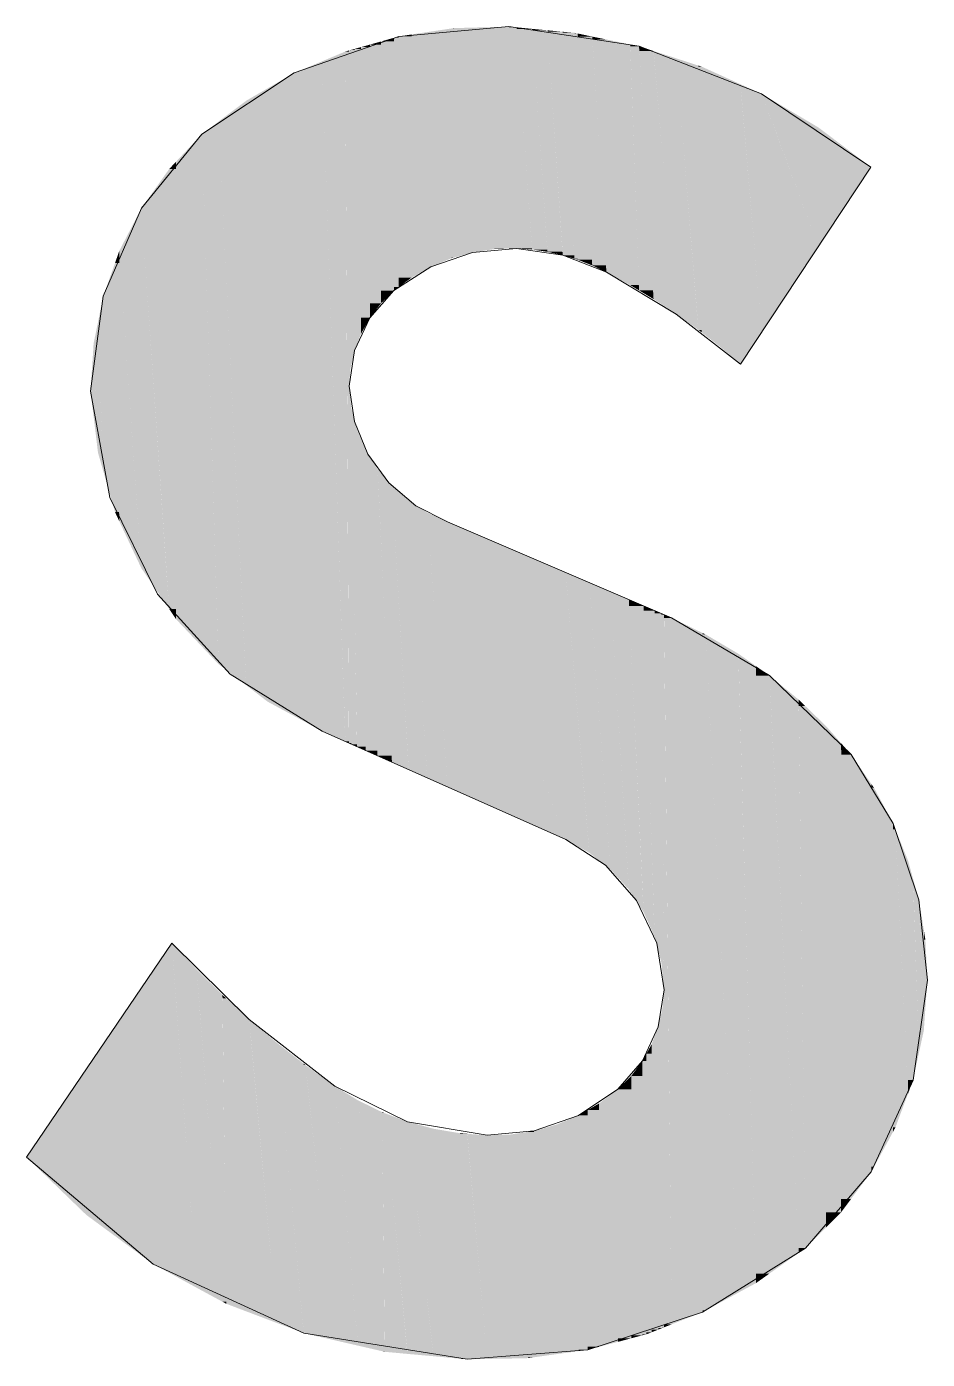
# Model space of a CAD drawing. Extents: x 885 to 2021, y 330 to 1122.
# Drawn here: x 1904.057 to 1904.993, y 647.357 to 648.741 of the extents above; entities that cross this region are included whole.
import ezdxf

# ---------------------------------------------------------------- set-up
doc = ezdxf.new("R2010")
doc.units = 0
doc.layers.get('0').update_dxf_attribs({"lineweight": 25})
doc.layers.add('P11_Plankopf_Ausführung_AF_4_800 Plankopf', color=7, linetype='Continuous', lineweight=25)

# ---------------------------------------------------------------- blocks, each defined once
blk = doc.blocks.new('Referenz-A0T8DITAAL', base_point=(1729.7843, 502.0648))
at = {"layer": 'P11_Plankopf_Ausführung_AF_4_800 Plankopf', "color": 0, "linetype": 'Continuous', "lineweight": 13, "ltscale": 16.9}
for p, q in [((1904.4436, 648.7306), (1904.3351, 648.6927)), ((1904.5582, 648.7408), (1904.4436, 648.7306)), ((1904.6933, 648.7205), (1904.5582, 648.7408)), ((1904.8207, 648.6711), (1904.6933, 648.7205)), ((1904.3351, 648.6927), (1904.2392, 648.6292)), ((1904.9343, 648.595), (1904.8207, 648.6711)), ((1904.2392, 648.6292), (1904.1763, 648.5522)), ((1904.7987, 648.3903), (1904.9343, 648.595)), ((1904.1763, 648.5522), (1904.1367, 648.4609)), ((1904.566, 648.5105), (1904.5204, 648.5064)), ((1904.6141, 648.5035), (1904.566, 648.5105)), ((1904.5204, 648.5064), (1904.4771, 648.4915)), ((1904.6594, 648.4859), (1904.6141, 648.5035)), ((1904.4771, 648.4915), (1904.4386, 648.4667)), ((1904.732, 648.4424), (1904.6594, 648.4859)), ((1904.1367, 648.4609), (1904.1235, 648.3623)), ((1904.4386, 648.4667), (1904.4138, 648.4385)), ((1904.7987, 648.3903), (1904.732, 648.4424)), ((1904.4138, 648.4385), (1904.3978, 648.4045)), ((1904.3978, 648.4045), (1904.392, 648.3674)), ((1904.1235, 648.3623), (1904.1435, 648.252)), ((1904.392, 648.3674), (1904.3976, 648.331)), ((1904.3976, 648.331), (1904.4117, 648.2969)), ((1904.4117, 648.2969), (1904.4334, 648.2671)), ((1904.4334, 648.2671), (1904.4615, 648.2433)), ((1904.1435, 648.252), (1904.1932, 648.1514)), ((1904.4615, 648.2433), (1904.4945, 648.2268)), ((1904.7272, 648.1269), (1904.4945, 648.2268)), ((1904.1932, 648.1514), (1904.2686, 648.0684)), ((1904.8288, 648.067), (1904.7272, 648.1269)), ((1904.2686, 648.0684), (1904.364, 648.0094)), ((1904.9137, 647.985), (1904.8288, 648.067)), ((1904.364, 648.0094), (1904.6171, 647.8967)), ((1904.9573, 647.9135), (1904.9137, 647.985)), ((1904.9841, 647.8342), (1904.9573, 647.9135)), ((1904.6585, 647.8703), (1904.6171, 647.8967)), ((1904.6908, 647.8335), (1904.6585, 647.8703)), ((1904.7117, 647.7891), (1904.6908, 647.8335)), ((1904.9929, 647.7509), (1904.9841, 647.8342)), ((1904.208, 647.7893), (1904.0571, 647.5669)), ((1904.208, 647.7893), (1904.2883, 647.71)), ((1904.7193, 647.7406), (1904.7117, 647.7891)), ((1904.978, 647.6471), (1904.9929, 647.7509)), ((1904.7132, 647.7022), (1904.7193, 647.7406)), ((1904.2883, 647.71), (1904.3774, 647.6406)), ((1904.6968, 647.6669), (1904.7132, 647.7022)), ((1904.6714, 647.6375), (1904.6968, 647.6669)), ((1904.3774, 647.6406), (1904.4528, 647.6038)), ((1904.6305, 647.6104), (1904.6714, 647.6375)), ((1904.9346, 647.5517), (1904.978, 647.6471)), ((1904.5842, 647.5942), (1904.6305, 647.6104)), ((1904.4528, 647.6038), (1904.5354, 647.5897)), ((1904.5354, 647.5897), (1904.5842, 647.5942)), ((1904.0571, 647.5669), (1904.1886, 647.4559)), ((1904.8661, 647.4725), (1904.9346, 647.5517)), ((1904.7594, 647.4062), (1904.8661, 647.4725)), ((1904.1886, 647.4559), (1904.345, 647.3843)), ((1904.6401, 647.367), (1904.7594, 647.4062)), ((1904.345, 647.3843), (1904.5149, 647.3571)), ((1904.5149, 647.3571), (1904.6401, 647.367))]:
    blk.add_line(p, q, dxfattribs=at)
at = {"layer": 'P11_Plankopf_Ausführung_AF_4_800 Plankopf', "color": 0, "linetype": 'Continuous', "lineweight": 0, "ltscale": 0.0169}
for points in [[(1904.4436, 648.7292), (1904.4386, 648.7292), (1904.4436, 648.7306)], [(1904.4571, 648.7306), (1904.4436, 648.7306), (1904.4571, 648.7327)], [(1904.4571, 648.4803), (1904.4436, 648.4803), (1904.4436, 648.7306)], [(1904.4571, 648.4803), (1904.4571, 648.7306), (1904.4436, 648.7306)], [(1904.4771, 648.7327), (1904.4571, 648.7327), (1904.4771, 648.7357)], [(1904.4771, 648.4915), (1904.4571, 648.4915), (1904.4571, 648.7327)], [(1904.4771, 648.4915), (1904.4771, 648.7327), (1904.4571, 648.7327)], [(1904.4983, 648.7357), (1904.4771, 648.7357), (1904.4983, 648.7389)], [(1904.4983, 648.5003), (1904.4771, 648.5003), (1904.4771, 648.7357)], [(1904.4983, 648.5003), (1904.4983, 648.7357), (1904.4771, 648.7357)], [(1904.5006, 648.7389), (1904.4983, 648.7389), (1904.5006, 648.7393)], [(1904.5006, 648.5009), (1904.4983, 648.5009), (1904.4983, 648.7389)], [(1904.5006, 648.5009), (1904.5006, 648.7389), (1904.4983, 648.7389)], [(1904.5204, 648.7393), (1904.5006, 648.7393), (1904.5204, 648.7398)], [(1904.5204, 648.5064), (1904.5006, 648.5064), (1904.5006, 648.7393)], [(1904.5204, 648.5064), (1904.5204, 648.7393), (1904.5006, 648.7393)], [(1904.5431, 648.7398), (1904.5204, 648.7398), (1904.5431, 648.7404)], [(1904.5431, 648.5098), (1904.5204, 648.5098), (1904.5204, 648.7398)], [(1904.5431, 648.5098), (1904.5431, 648.7398), (1904.5204, 648.7398)], [(1904.5582, 648.7404), (1904.5431, 648.7404), (1904.5582, 648.7408)], [(1904.5582, 648.5103), (1904.5431, 648.5103), (1904.5431, 648.7404)], [(1904.5582, 648.5103), (1904.5582, 648.7404), (1904.5431, 648.7404)], [(1904.566, 648.5105), (1904.5582, 648.5105), (1904.5582, 648.7408)], [(1904.566, 648.7401), (1904.5582, 648.7401), (1904.5582, 648.7408)], [(1904.566, 648.5105), (1904.566, 648.7401), (1904.5582, 648.7401)], [(1904.5821, 648.5105), (1904.566, 648.5105), (1904.566, 648.7401)], [(1904.5822, 648.7385), (1904.5661, 648.7385), (1904.566, 648.7401)], [(1904.5822, 648.5094), (1904.5822, 648.7385), (1904.5661, 648.7385)], [(1904.5981, 648.5094), (1904.5822, 648.5094), (1904.5822, 648.7385)], [(1904.5983, 648.737), (1904.5823, 648.737), (1904.5822, 648.7385)], [(1904.5983, 648.507), (1904.5983, 648.737), (1904.5823, 648.737)], [(1904.6138, 648.507), (1904.5983, 648.507), (1904.5983, 648.737)], [(1904.6141, 648.7355), (1904.5984, 648.7355), (1904.5983, 648.737)], [(1904.6141, 648.5035), (1904.6141, 648.7355), (1904.5984, 648.7355)], [(1904.6261, 648.5035), (1904.6141, 648.5035), (1904.6141, 648.7355)], [(1904.6263, 648.7344), (1904.6141, 648.7344), (1904.6141, 648.7355)], [(1904.6263, 648.4998), (1904.6263, 648.7344), (1904.6141, 648.7344)], [(1904.6296, 648.4998), (1904.6263, 648.4998), (1904.6263, 648.7344)], [(1904.6296, 648.7337), (1904.6263, 648.7337), (1904.6263, 648.7344)], [(1904.6296, 648.4988), (1904.6296, 648.7337), (1904.6263, 648.7337)], [(1904.6444, 648.4988), (1904.6296, 648.4988), (1904.6296, 648.7337)], [(1904.6447, 648.7305), (1904.6298, 648.7305), (1904.6296, 648.7337)], [(1904.6447, 648.4929), (1904.6447, 648.7305), (1904.6298, 648.7305)], [(1904.659, 648.4929), (1904.6447, 648.4929), (1904.6447, 648.7305)], [(1904.6594, 648.7275), (1904.6449, 648.7275), (1904.6447, 648.7305)], [(1904.3936, 648.7161), (1904.392, 648.7161), (1904.3936, 648.7165)], [(1904.3978, 648.7165), (1904.3936, 648.7165), (1904.3978, 648.7177)], [(1904.3978, 648.4045), (1904.3936, 648.4045), (1904.3936, 648.7165)], [(1904.3978, 648.4045), (1904.3978, 648.7165), (1904.3936, 648.7165)], [(1904.4046, 648.7177), (1904.3978, 648.7177), (1904.4046, 648.7196)], [(1904.4046, 648.4221), (1904.3978, 648.4221), (1904.3978, 648.7177)], [(1904.4046, 648.4221), (1904.4046, 648.7177), (1904.3978, 648.7177)], [(1904.4138, 648.7196), (1904.4046, 648.7196), (1904.4138, 648.7222)], [(1904.4138, 648.4385), (1904.4046, 648.4385), (1904.4046, 648.7196)], [(1904.4138, 648.4385), (1904.4138, 648.7196), (1904.4046, 648.7196)], [(1904.4252, 648.7222), (1904.4138, 648.7222), (1904.4252, 648.7254)], [(1904.4252, 648.4535), (1904.4138, 648.4535), (1904.4138, 648.7222)], [(1904.4252, 648.4535), (1904.4252, 648.7222), (1904.4138, 648.7222)], [(1904.4386, 648.7254), (1904.4252, 648.7254), (1904.4386, 648.7292)], [(1904.4386, 648.4667), (1904.4252, 648.4667), (1904.4252, 648.7254)], [(1904.4386, 648.4667), (1904.4386, 648.7254), (1904.4252, 648.7254)], [(1904.4436, 648.4704), (1904.4386, 648.4704), (1904.4386, 648.7292)], [(1904.4436, 648.4704), (1904.4436, 648.7292), (1904.4386, 648.7292)], [(1904.6594, 648.4859), (1904.6594, 648.7275), (1904.6449, 648.7275)], [(1904.6829, 648.4859), (1904.6594, 648.4859), (1904.6594, 648.7275)], [(1904.6842, 648.7223), (1904.6599, 648.7223), (1904.6594, 648.7275)], [(1904.6842, 648.4724), (1904.6842, 648.7223), (1904.6599, 648.7223)], [(1904.6931, 648.4724), (1904.6842, 648.4724), (1904.6842, 648.7223)], [(1904.6933, 648.7205), (1904.6843, 648.7205), (1904.6842, 648.7223)], [(1904.6933, 648.467), (1904.6933, 648.7205), (1904.6843, 648.7205)], [(1904.7079, 648.467), (1904.6933, 648.467), (1904.6933, 648.7205)], [(1904.7084, 648.7155), (1904.6936, 648.7155), (1904.6933, 648.7205)], [(1904.364, 648.6927), (1904.3351, 648.6927), (1904.364, 648.7048)], [(1904.3882, 648.7048), (1904.364, 648.7048), (1904.3882, 648.715)], [(1904.3878, 648.0094), (1904.364, 648.0094), (1904.364, 648.7048)], [(1904.3882, 647.9986), (1904.3882, 648.7048), (1904.364, 648.7048)], [(1904.392, 648.715), (1904.3882, 648.715), (1904.392, 648.7161)], [(1904.3919, 647.9986), (1904.3882, 647.9986), (1904.3882, 648.715)], [(1904.392, 647.997), (1904.392, 648.715), (1904.3882, 648.715)], [(1904.3936, 648.3862), (1904.392, 648.3862), (1904.392, 648.7161)], [(1904.3936, 648.3862), (1904.3936, 648.7161), (1904.392, 648.7161)], [(1904.7084, 648.4579), (1904.7084, 648.7155), (1904.6936, 648.7155)], [(1904.7307, 648.4579), (1904.7084, 648.4579), (1904.7084, 648.7155)], [(1904.732, 648.7079), (1904.7091, 648.7079), (1904.7084, 648.7155)], [(1904.732, 648.4424), (1904.732, 648.7079), (1904.7091, 648.7079)], [(1904.7536, 648.4424), (1904.732, 648.4424), (1904.732, 648.7079)], [(1904.755, 648.7004), (1904.7326, 648.7004), (1904.732, 648.7079)], [(1904.3351, 648.6768), (1904.3075, 648.6768), (1904.3351, 648.6927)], [(1904.3634, 648.025), (1904.3351, 648.025), (1904.3351, 648.6927)], [(1904.364, 648.0094), (1904.364, 648.6927), (1904.3351, 648.6927)], [(1904.755, 648.426), (1904.755, 648.7004), (1904.7326, 648.7004)], [(1904.7584, 648.426), (1904.755, 648.426), (1904.755, 648.7004)], [(1904.7584, 648.6993), (1904.755, 648.6993), (1904.755, 648.7004)], [(1904.7584, 648.4233), (1904.7584, 648.6993), (1904.755, 648.6993)], [(1904.7763, 648.4233), (1904.7584, 648.4233), (1904.7584, 648.6993)], [(1904.7772, 648.6908), (1904.7589, 648.6908), (1904.7584, 648.6993)], [(1904.7772, 648.4086), (1904.7772, 648.6908), (1904.7589, 648.6908)], [(1904.7974, 648.4086), (1904.7772, 648.4086), (1904.7772, 648.6908)], [(1904.7987, 648.681), (1904.7779, 648.681), (1904.7772, 648.6908)], [(1904.3075, 648.6639), (1904.2852, 648.6639), (1904.3075, 648.6768)], [(1904.3345, 648.0399), (1904.3075, 648.0399), (1904.3075, 648.6768)], [(1904.3351, 648.025), (1904.3351, 648.6768), (1904.3075, 648.6768)], [(1904.7987, 648.3903), (1904.7987, 648.681), (1904.7779, 648.681)], [(1904.8207, 648.4236), (1904.7987, 648.4236), (1904.7987, 648.681)], [(1904.8207, 648.6711), (1904.7996, 648.6711), (1904.7987, 648.681)], [(1904.2852, 648.6423), (1904.2565, 648.6423), (1904.2852, 648.6639)], [(1904.3069, 648.057), (1904.2852, 648.057), (1904.2852, 648.6639)], [(1904.3075, 648.0399), (1904.3075, 648.6639), (1904.2852, 648.6639)], [(1904.8207, 648.4236), (1904.8207, 648.6711), (1904.7996, 648.6711)], [(1904.8796, 648.5124), (1904.8207, 648.5124), (1904.8207, 648.6711)], [(1904.8796, 648.6362), (1904.8337, 648.6362), (1904.8207, 648.6711)], [(1904.2565, 648.6292), (1904.2392, 648.6292), (1904.2565, 648.6423)], [(1904.2841, 648.0789), (1904.2565, 648.0789), (1904.2565, 648.6423)], [(1904.2852, 648.057), (1904.2852, 648.6423), (1904.2565, 648.6423)], [(1904.8796, 648.5124), (1904.8796, 648.6362), (1904.8337, 648.6362)], [(1904.9343, 648.595), (1904.8796, 648.595), (1904.8796, 648.6362)], [(1904.2392, 648.6006), (1904.2123, 648.6006), (1904.2392, 648.6292)], [(1904.2559, 648.0972), (1904.2392, 648.0972), (1904.2392, 648.6292)], [(1904.2565, 648.0789), (1904.2565, 648.6292), (1904.2392, 648.6292)], [(1904.2051, 648.5522), (1904.1763, 648.5522), (1904.2051, 648.5929)], [(1904.2123, 648.5929), (1904.2051, 648.5929), (1904.2123, 648.6006)], [(1904.2122, 648.1363), (1904.2051, 648.1363), (1904.2051, 648.5929)], [(1904.2123, 648.1256), (1904.2123, 648.5929), (1904.2051, 648.5929)], [(1904.2377, 648.1256), (1904.2123, 648.1256), (1904.2123, 648.6006)], [(1904.2392, 648.0972), (1904.2392, 648.6006), (1904.2123, 648.6006)], [(1904.8796, 648.5124), (1904.9343, 648.595), (1904.8796, 648.595)], [(1904.1762, 648.5079), (1904.1533, 648.5079), (1904.1762, 648.552)], [(1904.1763, 648.552), (1904.1762, 648.552), (1904.1763, 648.5522)], [(1904.1763, 648.1787), (1904.1762, 648.1787), (1904.1762, 648.552)], [(1904.1763, 648.1785), (1904.1763, 648.552), (1904.1762, 648.552)], [(1904.2021, 648.1785), (1904.1763, 648.1785), (1904.1763, 648.5522)], [(1904.2051, 648.1363), (1904.2051, 648.5522), (1904.1763, 648.5522)], [(1904.5204, 648.5064), (1904.5431, 648.5098), (1904.5204, 648.5098)], [(1904.5431, 648.5098), (1904.5582, 648.5103), (1904.5431, 648.5103)], [(1904.5582, 648.5103), (1904.566, 648.5105), (1904.5582, 648.5105)], [(1904.5822, 648.5094), (1904.5821, 648.5105), (1904.566, 648.5105)], [(1904.5983, 648.507), (1904.5981, 648.5094), (1904.5822, 648.5094)], [(1904.8207, 648.4236), (1904.8796, 648.5124), (1904.8207, 648.5124)], [(1904.1489, 648.4609), (1904.1367, 648.4609), (1904.1489, 648.4953)], [(1904.1533, 648.4953), (1904.1489, 648.4953), (1904.1533, 648.5079)], [(1904.1532, 648.2368), (1904.1489, 648.2368), (1904.1489, 648.4953)], [(1904.1533, 648.2273), (1904.1533, 648.4953), (1904.1489, 648.4953)], [(1904.1728, 648.2273), (1904.1533, 648.2273), (1904.1533, 648.5079)], [(1904.1762, 648.1787), (1904.1762, 648.5079), (1904.1533, 648.5079)], [(1904.4771, 648.4915), (1904.4983, 648.5003), (1904.4771, 648.5003)], [(1904.4983, 648.5003), (1904.5006, 648.5009), (1904.4983, 648.5009)], [(1904.5006, 648.5009), (1904.5204, 648.5064), (1904.5006, 648.5064)], [(1904.6141, 648.5035), (1904.6138, 648.507), (1904.5983, 648.507)], [(1904.6263, 648.4998), (1904.6261, 648.5035), (1904.6141, 648.5035)], [(1904.6296, 648.4988), (1904.6296, 648.4998), (1904.6263, 648.4998)], [(1904.6447, 648.4929), (1904.6444, 648.4988), (1904.6296, 648.4988)], [(1904.4571, 648.4803), (1904.4771, 648.4915), (1904.4571, 648.4915)], [(1904.6594, 648.4859), (1904.659, 648.4929), (1904.6447, 648.4929)], [(1904.6842, 648.4724), (1904.6829, 648.4859), (1904.6594, 648.4859)], [(1904.4386, 648.4667), (1904.4436, 648.4704), (1904.4386, 648.4704)], [(1904.4436, 648.4704), (1904.4571, 648.4803), (1904.4436, 648.4803)], [(1904.6933, 648.467), (1904.6931, 648.4724), (1904.6842, 648.4724)], [(1904.1367, 648.4339), (1904.1312, 648.4339), (1904.1367, 648.4609)], [(1904.1466, 648.2793), (1904.1367, 648.2793), (1904.1367, 648.4609)], [(1904.1489, 648.2368), (1904.1489, 648.4609), (1904.1367, 648.4609)], [(1904.4138, 648.4385), (1904.4252, 648.4535), (1904.4138, 648.4535)], [(1904.4252, 648.4535), (1904.4386, 648.4667), (1904.4252, 648.4667)], [(1904.7084, 648.4579), (1904.7079, 648.467), (1904.6933, 648.467)], [(1904.732, 648.4424), (1904.7307, 648.4579), (1904.7084, 648.4579)], [(1904.755, 648.426), (1904.7536, 648.4424), (1904.732, 648.4424)], [(1904.1312, 648.4121), (1904.1267, 648.4121), (1904.1312, 648.4339)], [(1904.136, 648.2986), (1904.1312, 648.2986), (1904.1312, 648.4339)], [(1904.1367, 648.2793), (1904.1367, 648.4339), (1904.1312, 648.4339)], [(1904.4046, 648.4221), (1904.4138, 648.4385), (1904.4046, 648.4385)], [(1904.7584, 648.4233), (1904.7584, 648.426), (1904.755, 648.426)], [(1904.1267, 648.3623), (1904.1235, 648.3623), (1904.1267, 648.4121)], [(1904.1297, 648.3358), (1904.1267, 648.3358), (1904.1267, 648.4121)], [(1904.1312, 648.2986), (1904.1312, 648.4121), (1904.1267, 648.4121)], [(1904.3978, 648.4045), (1904.4046, 648.4221), (1904.3978, 648.4221)], [(1904.7772, 648.4086), (1904.7763, 648.4233), (1904.7584, 648.4233)], [(1904.7987, 648.3903), (1904.8207, 648.4236), (1904.7987, 648.4236)], [(1904.3936, 648.3862), (1904.3978, 648.4045), (1904.3936, 648.4045)], [(1904.7987, 648.3903), (1904.7974, 648.4086), (1904.7772, 648.4086)], [(1904.392, 648.3674), (1904.3936, 648.3862), (1904.392, 648.3862)], [(1904.1267, 648.3358), (1904.1267, 648.3623), (1904.1235, 648.3623)], [(1904.3945, 647.997), (1904.392, 647.997), (1904.392, 648.3674)], [(1904.3945, 648.3445), (1904.3921, 648.3445), (1904.392, 648.3674)], [(1904.3945, 647.9958), (1904.3945, 648.3445), (1904.3921, 648.3445)], [(1904.4003, 647.9958), (1904.3945, 647.9958), (1904.3945, 648.3445)], [(1904.4004, 648.3222), (1904.3948, 648.3222), (1904.3945, 648.3445)], [(1904.1312, 648.2986), (1904.1297, 648.3358), (1904.1267, 648.3358)], [(1904.4004, 647.9932), (1904.4004, 648.3222), (1904.3948, 648.3222)], [(1904.4094, 647.9932), (1904.4004, 647.9932), (1904.4004, 648.3222)], [(1904.4095, 648.301), (1904.4009, 648.301), (1904.4004, 648.3222)], [(1904.1367, 648.2793), (1904.136, 648.2986), (1904.1312, 648.2986)], [(1904.4095, 647.9892), (1904.4095, 648.301), (1904.4009, 648.301)], [(1904.4214, 647.9892), (1904.4095, 647.9892), (1904.4095, 648.301)], [(1904.4216, 648.2814), (1904.4102, 648.2814), (1904.4095, 648.301)], [(1904.1489, 648.2368), (1904.1466, 648.2793), (1904.1367, 648.2793)], [(1904.4216, 647.9837), (1904.4216, 648.2814), (1904.4102, 648.2814)], [(1904.4363, 647.9837), (1904.4216, 647.9837), (1904.4216, 648.2814)], [(1904.4366, 648.2638), (1904.4225, 648.2638), (1904.4216, 648.2814)], [(1904.4366, 647.9771), (1904.4366, 648.2638), (1904.4225, 648.2638)], [(1904.4535, 647.9771), (1904.4366, 647.9771), (1904.4366, 648.2638)], [(1904.454, 648.2486), (1904.4375, 648.2486), (1904.4366, 648.2638)], [(1904.454, 647.9693), (1904.454, 648.2486), (1904.4375, 648.2486)], [(1904.4728, 647.9693), (1904.454, 647.9693), (1904.454, 648.2486)], [(1904.4734, 648.2362), (1904.4548, 648.2362), (1904.454, 648.2486)], [(1904.1533, 648.2273), (1904.1532, 648.2368), (1904.1489, 648.2368)], [(1904.4734, 647.9607), (1904.4734, 648.2362), (1904.4548, 648.2362)], [(1904.4938, 647.9607), (1904.4734, 647.9607), (1904.4734, 648.2362)], [(1904.4945, 648.2268), (1904.4741, 648.2268), (1904.4734, 648.2362)], [(1904.1762, 648.1787), (1904.1728, 648.2273), (1904.1533, 648.2273)], [(1904.4945, 647.9513), (1904.4945, 648.2268), (1904.4741, 648.2268)], [(1904.5968, 647.9513), (1904.4945, 647.9513), (1904.4945, 648.2268)], [(1904.6171, 648.1741), (1904.514, 648.1741), (1904.4945, 648.2268)], [(1904.1763, 648.1785), (1904.1763, 648.1787), (1904.1762, 648.1787)], [(1904.2051, 648.1363), (1904.2021, 648.1785), (1904.1763, 648.1785)], [(1904.6171, 647.8967), (1904.6171, 648.1741), (1904.514, 648.1741)], [(1904.6405, 647.8967), (1904.6171, 647.8967), (1904.6171, 648.1741)], [(1904.6417, 648.1636), (1904.618, 648.1636), (1904.6171, 648.1741)], [(1904.6417, 647.883), (1904.6417, 648.1636), (1904.618, 648.1636)], [(1904.6624, 647.883), (1904.6417, 647.883), (1904.6417, 648.1636)], [(1904.6637, 648.1542), (1904.6424, 648.1542), (1904.6417, 648.1636)], [(1904.6637, 647.8656), (1904.6637, 648.1542), (1904.6424, 648.1542)], [(1904.6814, 647.8656), (1904.6637, 647.8656), (1904.6637, 648.1542)], [(1904.6827, 648.146), (1904.6642, 648.146), (1904.6637, 648.1542)], [(1904.2123, 648.1256), (1904.2122, 648.1363), (1904.2051, 648.1363)], [(1904.6827, 647.8449), (1904.6827, 648.146), (1904.6642, 648.146)], [(1904.6969, 647.8449), (1904.6827, 647.8449), (1904.6827, 648.146)], [(1904.6981, 648.1394), (1904.683, 648.1394), (1904.6827, 648.146)], [(1904.6981, 647.8214), (1904.6981, 648.1394), (1904.683, 648.1394)], [(1904.7086, 647.8214), (1904.6981, 647.8214), (1904.6981, 648.1394)], [(1904.7095, 648.1345), (1904.6982, 648.1345), (1904.6981, 648.1394)], [(1904.2392, 648.0972), (1904.2377, 648.1256), (1904.2123, 648.1256)], [(1904.7095, 647.7957), (1904.7095, 648.1345), (1904.6982, 648.1345)], [(1904.7161, 647.7957), (1904.7095, 647.7957), (1904.7095, 648.1345)], [(1904.7166, 648.1315), (1904.7095, 648.1315), (1904.7095, 648.1345)], [(1904.7166, 647.7686), (1904.7166, 648.1315), (1904.7095, 648.1315)], [(1904.7191, 647.7686), (1904.7166, 647.7686), (1904.7166, 648.1315)], [(1904.7193, 648.1303), (1904.7166, 648.1303), (1904.7166, 648.1315)], [(1904.7193, 647.7406), (1904.7193, 648.1303), (1904.7166, 648.1303)], [(1904.7272, 647.3934), (1904.7193, 647.3934), (1904.7193, 648.1303)], [(1904.7272, 648.1269), (1904.7194, 648.1269), (1904.7193, 648.1303)], [(1904.7272, 647.3934), (1904.7272, 648.1269), (1904.7194, 648.1269)], [(1904.7594, 647.4062), (1904.7272, 647.4062), (1904.7272, 648.1269)], [(1904.7594, 648.1112), (1904.7279, 648.1112), (1904.7272, 648.1269)], [(1904.7594, 647.4062), (1904.7594, 648.1112), (1904.7279, 648.1112)], [(1904.7626, 647.4079), (1904.7594, 647.4079), (1904.7594, 648.1112)], [(1904.7626, 648.1097), (1904.7594, 648.1097), (1904.7594, 648.1112)], [(1904.7626, 647.4079), (1904.7626, 648.1097), (1904.7594, 648.1097)], [(1904.7965, 647.4263), (1904.7626, 647.4263), (1904.7626, 648.1097)], [(1904.7965, 648.0897), (1904.7636, 648.0897), (1904.7626, 648.1097)], [(1904.2565, 648.0789), (1904.2559, 648.0972), (1904.2392, 648.0972)], [(1904.7965, 647.4263), (1904.7965, 648.0897), (1904.7636, 648.0897)], [(1904.8147, 647.4361), (1904.7965, 647.4361), (1904.7965, 648.0897)], [(1904.8147, 648.0769), (1904.7969, 648.0769), (1904.7965, 648.0897)], [(1904.2852, 648.057), (1904.2841, 648.0789), (1904.2565, 648.0789)], [(1904.8147, 647.4361), (1904.8147, 648.0769), (1904.7969, 648.0769)], [(1904.8288, 647.4461), (1904.8147, 647.4461), (1904.8147, 648.0769)], [(1904.8288, 648.067), (1904.8149, 648.067), (1904.8147, 648.0769)], [(1904.8288, 647.4461), (1904.8288, 648.067), (1904.8149, 648.067)], [(1904.8592, 647.4676), (1904.8288, 647.4676), (1904.8288, 648.067)], [(1904.8592, 648.042), (1904.8301, 648.042), (1904.8288, 648.067)], [(1904.3075, 648.0399), (1904.3069, 648.057), (1904.2852, 648.057)], [(1904.3351, 648.025), (1904.3345, 648.0399), (1904.3075, 648.0399)], [(1904.8592, 647.4676), (1904.8592, 648.042), (1904.8301, 648.042)], [(1904.8661, 647.4725), (1904.8592, 647.4725), (1904.8592, 648.042)], [(1904.8661, 648.0354), (1904.8593, 648.0354), (1904.8592, 648.042)], [(1904.364, 648.0094), (1904.3634, 648.025), (1904.3351, 648.025)], [(1904.8661, 647.4725), (1904.8661, 648.0354), (1904.8593, 648.0354)], [(1904.8876, 647.494), (1904.8661, 647.494), (1904.8661, 648.0354)], [(1904.8876, 648.0146), (1904.8669, 648.0146), (1904.8661, 648.0354)], [(1904.8876, 647.494), (1904.8876, 648.0146), (1904.8669, 648.0146)], [(1904.9032, 647.5096), (1904.8876, 647.5096), (1904.8876, 648.0146)], [(1904.9032, 647.9969), (1904.8881, 647.9969), (1904.8876, 648.0146)], [(1904.3882, 647.9986), (1904.3878, 648.0094), (1904.364, 648.0094)], [(1904.392, 647.997), (1904.3919, 647.9986), (1904.3882, 647.9986)], [(1904.3945, 647.9958), (1904.3945, 647.997), (1904.392, 647.997)], [(1904.9032, 647.5096), (1904.9032, 647.9969), (1904.8881, 647.9969)], [(1904.9137, 647.5237), (1904.9032, 647.5237), (1904.9032, 647.9969)], [(1904.9137, 647.985), (1904.9034, 647.985), (1904.9032, 647.9969)], [(1904.4004, 647.9932), (1904.4003, 647.9958), (1904.3945, 647.9958)], [(1904.4095, 647.9892), (1904.4094, 647.9932), (1904.4004, 647.9932)], [(1904.4216, 647.9837), (1904.4214, 647.9892), (1904.4095, 647.9892)], [(1904.4366, 647.9771), (1904.4363, 647.9837), (1904.4216, 647.9837)], [(1904.9137, 647.5237), (1904.9137, 647.985), (1904.9034, 647.985)], [(1904.9346, 647.5517), (1904.9137, 647.5517), (1904.9137, 647.985)], [(1904.9346, 647.9546), (1904.9151, 647.9546), (1904.9137, 647.985)], [(1904.454, 647.9693), (1904.4535, 647.9771), (1904.4366, 647.9771)], [(1904.4734, 647.9607), (1904.4728, 647.9693), (1904.454, 647.9693)], [(1904.4945, 647.9513), (1904.4938, 647.9607), (1904.4734, 647.9607)], [(1904.6171, 647.8967), (1904.5968, 647.9513), (1904.4945, 647.9513)], [(1904.9346, 647.5517), (1904.9346, 647.9546), (1904.9151, 647.9546)], [(1904.9375, 647.557), (1904.9346, 647.557), (1904.9346, 647.9546)], [(1904.9375, 647.9505), (1904.9346, 647.9505), (1904.9346, 647.9546)], [(1904.9375, 647.557), (1904.9375, 647.9505), (1904.9346, 647.9505)], [(1904.9573, 647.5934), (1904.9375, 647.5934), (1904.9375, 647.9505)], [(1904.9573, 647.9135), (1904.9395, 647.9135), (1904.9375, 647.9505)], [(1904.9573, 647.5934), (1904.9573, 647.9135), (1904.9395, 647.9135)], [(1904.9597, 647.5979), (1904.9573, 647.5979), (1904.9573, 647.9135)], [(1904.9597, 647.9074), (1904.9573, 647.9074), (1904.9573, 647.9135)], [(1904.9597, 647.5979), (1904.9597, 647.9074), (1904.9573, 647.9074)], [(1904.9729, 647.6333), (1904.9597, 647.6333), (1904.9597, 647.9074)], [(1904.9729, 647.8746), (1904.9613, 647.8746), (1904.9597, 647.9074)], [(1904.6417, 647.883), (1904.6405, 647.8967), (1904.6171, 647.8967)], [(1904.6637, 647.8656), (1904.6624, 647.883), (1904.6417, 647.883)], [(1904.9729, 647.6333), (1904.9729, 647.8746), (1904.9613, 647.8746)], [(1904.978, 647.6471), (1904.9729, 647.6471), (1904.9729, 647.8746)], [(1904.978, 647.8561), (1904.9733, 647.8561), (1904.9729, 647.8746)], [(1904.6827, 647.8449), (1904.6814, 647.8656), (1904.6637, 647.8656)], [(1904.6981, 647.8214), (1904.6969, 647.8449), (1904.6827, 647.8449)], [(1904.978, 647.6471), (1904.978, 647.8561), (1904.9733, 647.8561)], [(1904.9841, 647.6752), (1904.978, 647.6752), (1904.978, 647.8561)], [(1904.9841, 647.8342), (1904.9788, 647.8342), (1904.978, 647.8561)], [(1904.9841, 647.6752), (1904.9841, 647.8342), (1904.9788, 647.8342)], [(1904.9892, 647.6985), (1904.9841, 647.6985), (1904.9841, 647.8342)], [(1904.9892, 647.8029), (1904.9853, 647.8029), (1904.9841, 647.8342)], [(1904.7095, 647.7957), (1904.7086, 647.8214), (1904.6981, 647.8214)], [(1904.9892, 647.6985), (1904.9892, 647.8029), (1904.9853, 647.8029)], [(1904.9908, 647.7216), (1904.9892, 647.7216), (1904.9892, 647.8029)], [(1904.9908, 647.7927), (1904.9894, 647.7927), (1904.9892, 647.8029)], [(1904.208, 647.7608), (1904.1886, 647.7608), (1904.208, 647.7893)], [(1904.2327, 647.4454), (1904.208, 647.4454), (1904.208, 647.7893)], [(1904.2337, 647.7619), (1904.21, 647.7619), (1904.208, 647.7893)], [(1904.7166, 647.7686), (1904.7161, 647.7957), (1904.7095, 647.7957)], [(1904.9908, 647.7216), (1904.9908, 647.7927), (1904.9894, 647.7927)], [(1904.9929, 647.7509), (1904.9908, 647.7509), (1904.9908, 647.7927)], [(1904.2337, 647.4314), (1904.2337, 647.7619), (1904.21, 647.7619)], [(1904.2594, 647.4314), (1904.2337, 647.4314), (1904.2337, 647.7619)], [(1904.2605, 647.7354), (1904.2358, 647.7354), (1904.2337, 647.7619)], [(1904.7193, 647.7406), (1904.7191, 647.7686), (1904.7166, 647.7686)], [(1904.1886, 647.6583), (1904.1191, 647.6583), (1904.1886, 647.7608)], [(1904.2074, 647.4559), (1904.1886, 647.4559), (1904.1886, 647.7608)], [(1904.208, 647.4454), (1904.208, 647.7608), (1904.1886, 647.7608)], [(1904.9908, 647.7216), (1904.9929, 647.7509), (1904.9908, 647.7509)], [(1904.2605, 647.4169), (1904.2605, 647.7354), (1904.2358, 647.7354)], [(1904.2644, 647.4169), (1904.2605, 647.4169), (1904.2605, 647.7354)], [(1904.2644, 647.7319), (1904.2606, 647.7319), (1904.2605, 647.7354)], [(1904.7193, 647.7212), (1904.7176, 647.7212), (1904.7193, 647.7406)], [(1904.2644, 647.4148), (1904.2644, 647.7319), (1904.2606, 647.7319)], [(1904.2877, 647.4148), (1904.2644, 647.4148), (1904.2644, 647.7319)], [(1904.2883, 647.71), (1904.266, 647.71), (1904.2644, 647.7319)], [(1904.7176, 647.7022), (1904.7132, 647.7022), (1904.7176, 647.7212)], [(1904.7193, 647.3903), (1904.7176, 647.3903), (1904.7176, 647.7212)], [(1904.7193, 647.3903), (1904.7193, 647.7212), (1904.7176, 647.7212)], [(1904.9892, 647.6985), (1904.9908, 647.7216), (1904.9892, 647.7216)], [(1904.2883, 647.4057), (1904.2883, 647.71), (1904.266, 647.71)], [(1904.3161, 647.4057), (1904.2883, 647.4057), (1904.2883, 647.71)], [(1904.3171, 647.6857), (1904.2906, 647.6857), (1904.2883, 647.71)], [(1904.7132, 647.684), (1904.7063, 647.684), (1904.7132, 647.7022)], [(1904.7176, 647.3896), (1904.7132, 647.3896), (1904.7132, 647.7022)], [(1904.7176, 647.3896), (1904.7176, 647.7022), (1904.7132, 647.7022)], [(1904.9841, 647.6752), (1904.9892, 647.6985), (1904.9841, 647.6985)], [(1904.3171, 647.3948), (1904.3171, 647.6857), (1904.2906, 647.6857)], [(1904.344, 647.3948), (1904.3171, 647.3948), (1904.3171, 647.6857)], [(1904.345, 647.664), (1904.3191, 647.664), (1904.3171, 647.6857)], [(1904.7063, 647.6743), (1904.7009, 647.6743), (1904.7063, 647.684)], [(1904.7132, 647.3879), (1904.7063, 647.3879), (1904.7063, 647.684)], [(1904.7132, 647.3879), (1904.7132, 647.684), (1904.7063, 647.684)], [(1904.6968, 647.6513), (1904.6852, 647.6513), (1904.6968, 647.6669)], [(1904.7009, 647.6669), (1904.6968, 647.6669), (1904.7009, 647.6743)], [(1904.7009, 647.383), (1904.6968, 647.383), (1904.6968, 647.6669)], [(1904.7009, 647.383), (1904.7009, 647.6669), (1904.6968, 647.6669)], [(1904.7063, 647.3851), (1904.7009, 647.3851), (1904.7009, 647.6743)], [(1904.7063, 647.3851), (1904.7063, 647.6743), (1904.7009, 647.6743)], [(1904.978, 647.6471), (1904.9841, 647.6752), (1904.978, 647.6752)], [(1904.1191, 647.5669), (1904.0571, 647.5669), (1904.1191, 647.6583)], [(1904.1711, 647.507), (1904.1191, 647.507), (1904.1191, 647.6583)], [(1904.1886, 647.4559), (1904.1886, 647.6583), (1904.1191, 647.6583)], [(1904.345, 647.3843), (1904.345, 647.664), (1904.3191, 647.664)], [(1904.3468, 647.3843), (1904.345, 647.3843), (1904.345, 647.664)], [(1904.3468, 647.6626), (1904.345, 647.6626), (1904.345, 647.664)], [(1904.3468, 647.3838), (1904.3468, 647.6626), (1904.345, 647.6626)], [(1904.3767, 647.3838), (1904.3468, 647.3838), (1904.3468, 647.6626)], [(1904.3774, 647.6406), (1904.3492, 647.6406), (1904.3468, 647.6626)], [(1904.6852, 647.6375), (1904.6714, 647.6375), (1904.6852, 647.6513)], [(1904.6968, 647.382), (1904.6852, 647.382), (1904.6852, 647.6513)], [(1904.6968, 647.382), (1904.6968, 647.6513), (1904.6852, 647.6513)], [(1904.3774, 647.3768), (1904.3774, 647.6406), (1904.3492, 647.6406)], [(1904.4008, 647.3768), (1904.3774, 647.3768), (1904.3774, 647.6406)], [(1904.4013, 647.626), (1904.3787, 647.626), (1904.3774, 647.6406)], [(1904.6714, 647.6227), (1904.6518, 647.6227), (1904.6714, 647.6375)], [(1904.6852, 647.3789), (1904.6714, 647.3789), (1904.6714, 647.6375)], [(1904.6852, 647.3789), (1904.6852, 647.6375), (1904.6714, 647.6375)], [(1904.9729, 647.6333), (1904.978, 647.6471), (1904.9729, 647.6471)], [(1904.4013, 647.3713), (1904.4013, 647.626), (1904.3787, 647.626)], [(1904.426, 647.3713), (1904.4013, 647.3713), (1904.4013, 647.626)], [(1904.4265, 647.6137), (1904.4025, 647.6137), (1904.4013, 647.626)], [(1904.9597, 647.5979), (1904.9729, 647.6333), (1904.9597, 647.6333)], [(1904.4265, 647.3655), (1904.4265, 647.6137), (1904.4025, 647.6137)], [(1904.429, 647.3655), (1904.4265, 647.3655), (1904.4265, 647.6137)], [(1904.4291, 647.6127), (1904.4265, 647.6127), (1904.4265, 647.6137)], [(1904.4291, 647.3649), (1904.4291, 647.6127), (1904.4265, 647.6127)], [(1904.4525, 647.3649), (1904.4291, 647.3649), (1904.4291, 647.6127)], [(1904.4528, 647.6038), (1904.4299, 647.6038), (1904.4291, 647.6127)], [(1904.6305, 647.6009), (1904.6079, 647.6009), (1904.6305, 647.6104)], [(1904.6401, 647.6104), (1904.6305, 647.6104), (1904.6401, 647.616)], [(1904.6401, 647.367), (1904.6305, 647.367), (1904.6305, 647.6104)], [(1904.6401, 647.367), (1904.6401, 647.6104), (1904.6305, 647.6104)], [(1904.6518, 647.616), (1904.6401, 647.616), (1904.6518, 647.6227)], [(1904.6518, 647.3701), (1904.6401, 647.3701), (1904.6401, 647.616)], [(1904.6518, 647.3701), (1904.6518, 647.616), (1904.6401, 647.616)], [(1904.6714, 647.3752), (1904.6518, 647.3752), (1904.6518, 647.6227)], [(1904.6714, 647.3752), (1904.6714, 647.6227), (1904.6518, 647.6227)], [(1904.4528, 647.3627), (1904.4528, 647.6038), (1904.4299, 647.6038)], [(1904.4795, 647.3627), (1904.4528, 647.3627), (1904.4528, 647.6038)], [(1904.4798, 647.5965), (1904.4536, 647.5965), (1904.4528, 647.6038)], [(1904.4798, 647.3603), (1904.4798, 647.5965), (1904.4536, 647.5965)], [(1904.5071, 647.3603), (1904.4798, 647.3603), (1904.4798, 647.5965)], [(1904.5074, 647.5918), (1904.4803, 647.5918), (1904.4798, 647.5965)], [(1904.6079, 647.5942), (1904.5842, 647.5942), (1904.6079, 647.6009)], [(1904.6305, 647.3656), (1904.6079, 647.3656), (1904.6079, 647.6009)], [(1904.6305, 647.3656), (1904.6305, 647.6009), (1904.6079, 647.6009)], [(1904.9573, 647.5934), (1904.9597, 647.5979), (1904.9573, 647.5979)], [(1904.5074, 647.3577), (1904.5074, 647.5918), (1904.4803, 647.5918)], [(1904.5149, 647.3577), (1904.5074, 647.3577), (1904.5074, 647.5918)], [(1904.5149, 647.5912), (1904.5074, 647.5912), (1904.5074, 647.5918)], [(1904.5149, 647.3571), (1904.5149, 647.5912), (1904.5074, 647.5912)], [(1904.5354, 647.3575), (1904.5149, 647.3575), (1904.5149, 647.5912)], [(1904.5354, 647.5897), (1904.5151, 647.5897), (1904.5149, 647.5912)], [(1904.5354, 647.3575), (1904.5354, 647.5897), (1904.5151, 647.5897)], [(1904.5599, 647.5897), (1904.5354, 647.5897), (1904.5599, 647.5905)], [(1904.5599, 647.3579), (1904.5354, 647.3579), (1904.5354, 647.5897)], [(1904.5599, 647.3579), (1904.5599, 647.5897), (1904.5354, 647.5897)], [(1904.5778, 647.5905), (1904.5599, 647.5905), (1904.5778, 647.5932)], [(1904.5778, 647.3583), (1904.5599, 647.3583), (1904.5599, 647.5905)], [(1904.5778, 647.3583), (1904.5778, 647.5905), (1904.5599, 647.5905)], [(1904.5842, 647.5932), (1904.5778, 647.5932), (1904.5842, 647.5942)], [(1904.5842, 647.3592), (1904.5778, 647.3592), (1904.5778, 647.5932)], [(1904.5842, 647.3592), (1904.5842, 647.5932), (1904.5778, 647.5932)], [(1904.6079, 647.3625), (1904.5842, 647.3625), (1904.5842, 647.5942)], [(1904.6079, 647.3625), (1904.6079, 647.5942), (1904.5842, 647.5942)], [(1904.9375, 647.557), (1904.9573, 647.5934), (1904.9375, 647.5934)], [(1904.1191, 647.507), (1904.1191, 647.5669), (1904.0571, 647.5669)], [(1904.9346, 647.5517), (1904.9375, 647.557), (1904.9346, 647.557)], [(1904.9137, 647.5237), (1904.9346, 647.5517), (1904.9137, 647.5517)], [(1904.9032, 647.5096), (1904.9137, 647.5237), (1904.9032, 647.5237)], [(1904.1886, 647.4559), (1904.1711, 647.507), (1904.1191, 647.507)], [(1904.8876, 647.494), (1904.9032, 647.5096), (1904.8876, 647.5096)], [(1904.8661, 647.4725), (1904.8876, 647.494), (1904.8661, 647.494)], [(1904.8592, 647.4676), (1904.8661, 647.4725), (1904.8592, 647.4725)], [(1904.8288, 647.4461), (1904.8592, 647.4676), (1904.8288, 647.4676)], [(1904.208, 647.4454), (1904.2074, 647.4559), (1904.1886, 647.4559)], [(1904.2337, 647.4314), (1904.2327, 647.4454), (1904.208, 647.4454)], [(1904.8147, 647.4361), (1904.8288, 647.4461), (1904.8147, 647.4461)], [(1904.2605, 647.4169), (1904.2594, 647.4314), (1904.2337, 647.4314)], [(1904.7965, 647.4263), (1904.8147, 647.4361), (1904.7965, 647.4361)], [(1904.2644, 647.4148), (1904.2644, 647.4169), (1904.2605, 647.4169)], [(1904.7626, 647.4079), (1904.7965, 647.4263), (1904.7626, 647.4263)], [(1904.2883, 647.4057), (1904.2877, 647.4148), (1904.2644, 647.4148)], [(1904.3171, 647.3948), (1904.3161, 647.4057), (1904.2883, 647.4057)], [(1904.7272, 647.3934), (1904.7594, 647.4062), (1904.7272, 647.4062)], [(1904.7594, 647.4062), (1904.7626, 647.4079), (1904.7594, 647.4079)], [(1904.345, 647.3843), (1904.344, 647.3948), (1904.3171, 647.3948)], [(1904.7063, 647.3851), (1904.7132, 647.3879), (1904.7063, 647.3879)], [(1904.7132, 647.3879), (1904.7176, 647.3896), (1904.7132, 647.3896)], [(1904.7176, 647.3896), (1904.7193, 647.3903), (1904.7176, 647.3903)], [(1904.7193, 647.3903), (1904.7272, 647.3934), (1904.7193, 647.3934)], [(1904.3468, 647.3838), (1904.3468, 647.3843), (1904.345, 647.3843)], [(1904.3774, 647.3768), (1904.3767, 647.3838), (1904.3468, 647.3838)], [(1904.4013, 647.3713), (1904.4008, 647.3768), (1904.3774, 647.3768)], [(1904.6518, 647.3701), (1904.6714, 647.3752), (1904.6518, 647.3752)], [(1904.6714, 647.3752), (1904.6852, 647.3789), (1904.6714, 647.3789)], [(1904.6852, 647.3789), (1904.6968, 647.382), (1904.6852, 647.382)], [(1904.6968, 647.382), (1904.7009, 647.383), (1904.6968, 647.383)], [(1904.7009, 647.383), (1904.7063, 647.3851), (1904.7009, 647.3851)], [(1904.4265, 647.3655), (1904.426, 647.3713), (1904.4013, 647.3713)], [(1904.4291, 647.3649), (1904.429, 647.3655), (1904.4265, 647.3655)], [(1904.4528, 647.3627), (1904.4525, 647.3649), (1904.4291, 647.3649)], [(1904.4798, 647.3603), (1904.4795, 647.3627), (1904.4528, 647.3627)], [(1904.5074, 647.3577), (1904.5071, 647.3603), (1904.4798, 647.3603)], [(1904.5842, 647.3592), (1904.6079, 647.3625), (1904.5842, 647.3625)], [(1904.6079, 647.3625), (1904.6305, 647.3656), (1904.6079, 647.3656)], [(1904.6305, 647.3656), (1904.6401, 647.367), (1904.6305, 647.367)], [(1904.6401, 647.367), (1904.6518, 647.3701), (1904.6401, 647.3701)], [(1904.5149, 647.3571), (1904.5149, 647.3577), (1904.5074, 647.3577)], [(1904.5149, 647.3571), (1904.5354, 647.3575), (1904.5149, 647.3575)], [(1904.5354, 647.3575), (1904.5599, 647.3579), (1904.5354, 647.3579)], [(1904.5599, 647.3579), (1904.5778, 647.3583), (1904.5599, 647.3583)], [(1904.5778, 647.3583), (1904.5842, 647.3592), (1904.5778, 647.3592)]]:
    blk.add_solid(points, dxfattribs=at)

msp = doc.modelspace()

# ---------------------------------------------------------------- block references
at = {"color": 8, "lineweight": 25, "ltscale": 0.25, "true_color": 0x808080}
msp.add_blockref('Referenz-A0T8DITAAL', (1729.7843, 502.0648), dxfattribs=at)

doc.saveas('drawing.dxf')
